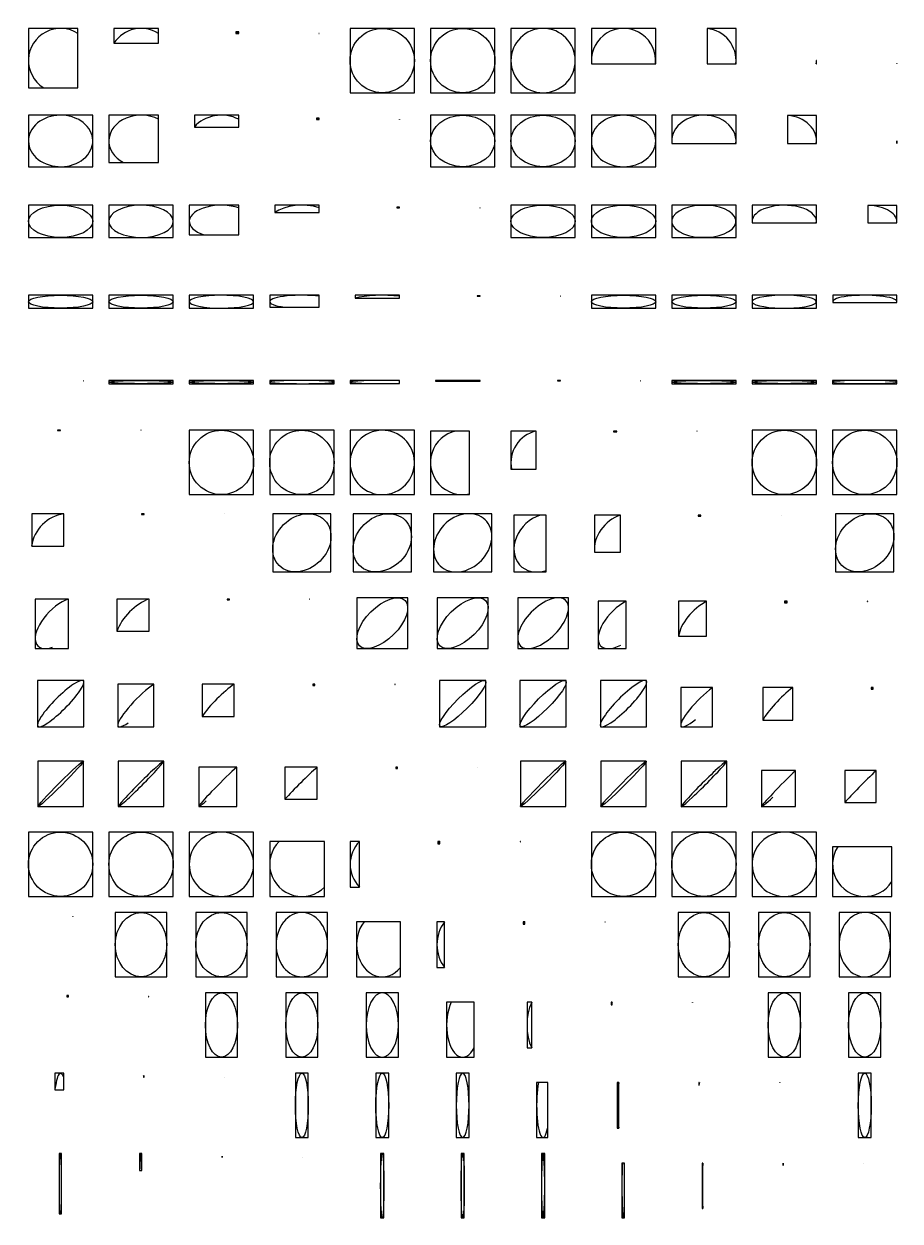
# Model space of a CAD drawing. Header units: millimetres. Extents: x -205 to 204, y -103 to 205.
# Drawn here: x 95.4 to 204.4, y 55.6 to 204.6 of the extents above; entities that cross this region are included whole.
import ezdxf

# ---------------------------------------------------------------- set-up
doc = ezdxf.new("R2010")
doc.units = ezdxf.units.MM
doc.layers.get('0').update_dxf_attribs({"lineweight": 25})

msp = doc.modelspace()

# ---------------------------------------------------------------- linework, layer by layer
for p, q in [((102.16, 204), (96, 204)), ((96, 204), (96, 196.63)), ((102.16, 196.63), (102.16, 204)), ((112.16, 204), (106.63, 204)), ((106.63, 204), (106.63, 202.16)), ((112.16, 202.16), (112.16, 204)), ((122.16, 203.56), (121.81, 203.56)), ((121.81, 203.56), (121.81, 203.37)), ((121.81, 203.37), (122.16, 203.37)), ((122.16, 203.37), (122.16, 203.56)), ((132.16, 203.39), (132.13, 203.39)), ((132.13, 203.39), (132.13, 203.37)), ((132.13, 203.37), (132.16, 203.37)), ((132.16, 203.37), (132.16, 203.39)), ((144, 204), (136, 204)), ((136, 204), (136, 196)), ((144, 196), (144, 204)), ((154, 204), (146, 204)), ((146, 204), (146, 196)), ((154, 196), (154, 204)), ((164, 204), (156, 204)), ((156, 204), (156, 196)), ((164, 196), (164, 204)), ((174, 204), (166.02, 204)), ((166.02, 204), (166.02, 199.6)), ((174, 199.6), (174, 204)), ((184, 203.98), (180.4, 203.98)), ((180.4, 203.98), (180.4, 199.6)), ((184, 199.6), (184, 203.98)), ((106.63, 202.16), (112.16, 202.16)), ((166.02, 199.6), (174, 199.6)), ((180.4, 199.6), (184, 199.6)), ((194, 200), (193.98, 200)), ((193.98, 200), (193.98, 199.6)), ((193.98, 199.6), (194, 199.6)), ((194, 199.6), (194, 200)), ((203.98, 199.6), (203.98, 199.64)), ((203.98, 199.64), (203.98, 199.64)), ((203.98, 199.64), (203.98, 199.6)), ((203.98, 199.6), (203.98, 199.6)), ((96, 196.63), (102.16, 196.63)), ((136, 196), (144, 196)), ((146, 196), (154, 196)), ((156, 196), (164, 196)), ((104, 193.2), (96, 193.2)), ((96, 193.2), (96, 186.8)), ((104, 186.8), (104, 193.2)), ((112.16, 193.2), (106, 193.2)), ((106, 193.2), (106, 187.31)), ((112.16, 187.31), (112.16, 193.2)), ((122.16, 193.2), (116.63, 193.2)), ((116.63, 193.2), (116.63, 191.73)), ((122.16, 191.73), (122.16, 193.2)), ((132.16, 192.85), (131.81, 192.85)), ((131.81, 192.85), (131.81, 192.69)), ((131.81, 192.69), (132.16, 192.69)), ((132.16, 192.69), (132.16, 192.85)), ((142.16, 192.71), (142.13, 192.71)), ((142.13, 192.71), (142.13, 192.69)), ((142.13, 192.69), (142.16, 192.69)), ((142.16, 192.69), (142.16, 192.71)), ((154, 193.2), (146, 193.2)), ((146, 193.2), (146, 186.8)), ((154, 186.8), (154, 193.2)), ((164, 193.2), (156, 193.2)), ((156, 193.2), (156, 186.8)), ((164, 186.8), (164, 193.2)), ((174, 193.2), (166, 193.2)), ((166, 193.2), (166, 186.8)), ((174, 186.8), (174, 193.2)), ((184, 193.2), (176.02, 193.2)), ((176.02, 193.2), (176.02, 189.68)), ((184, 189.68), (184, 193.2)), ((194, 193.18), (190.4, 193.18)), ((190.4, 193.18), (190.4, 189.68)), ((194, 189.68), (194, 193.18)), ((116.63, 191.73), (122.16, 191.73)), ((176.02, 189.68), (184, 189.68)), ((190.4, 189.68), (194, 189.68)), ((204, 190), (203.98, 190)), ((203.98, 190), (203.98, 189.68)), ((203.98, 189.68), (204, 189.68)), ((204, 189.68), (204, 190)), ((96, 186.8), (104, 186.8)), ((106, 187.31), (112.16, 187.31)), ((146, 186.8), (154, 186.8)), ((156, 186.8), (164, 186.8)), ((166, 186.8), (174, 186.8)), ((104, 182), (96, 182)), ((96, 182), (96, 178)), ((104, 178), (104, 182)), ((114, 182), (106, 182)), ((106, 182), (106, 178)), ((114, 178), (114, 182)), ((122.16, 182), (116, 182)), ((116, 182), (116, 178.32)), ((122.16, 178.32), (122.16, 182)), ((132.16, 182), (126.63, 182)), ((126.63, 182), (126.63, 181.08)), ((132.16, 181.08), (132.16, 182)), ((142.16, 181.78), (141.81, 181.78)), ((141.81, 181.78), (141.81, 181.68)), ((142.16, 181.68), (142.16, 181.78)), ((164, 182), (156, 182)), ((156, 182), (156, 178)), ((164, 178), (164, 182)), ((174, 182), (166, 182)), ((166, 182), (166, 178)), ((174, 178), (174, 182)), ((184, 182), (176, 182)), ((176, 182), (176, 178)), ((184, 178), (184, 182)), ((194, 182), (186.02, 182)), ((186.02, 182), (186.02, 179.8)), ((194, 179.8), (194, 182)), ((204, 181.99), (200.4, 181.99)), ((200.4, 181.99), (200.4, 179.8)), ((204, 179.8), (204, 181.99)), ((126.63, 181.08), (132.16, 181.08)), ((141.81, 181.68), (142.16, 181.68)), ((152.16, 181.69), (152.13, 181.69)), ((152.13, 181.69), (152.13, 181.68)), ((152.13, 181.68), (152.16, 181.68)), ((152.16, 181.68), (152.16, 181.69)), ((186.02, 179.8), (194, 179.8)), ((200.4, 179.8), (204, 179.8)), ((96, 178), (104, 178)), ((106, 178), (114, 178)), ((116, 178.32), (122.16, 178.32)), ((156, 178), (164, 178)), ((166, 178), (174, 178)), ((176, 178), (184, 178)), ((104, 170.8), (96, 170.8)), ((96, 170.8), (96, 169.2)), ((104, 169.2), (104, 170.8)), ((114, 170.8), (106, 170.8)), ((106, 170.8), (106, 169.2)), ((114, 169.2), (114, 170.8)), ((124, 170.8), (116, 170.8)), ((116, 170.8), (116, 169.2)), ((124, 169.2), (124, 170.8)), ((132.16, 170.8), (126, 170.8)), ((126, 170.8), (126, 169.33)), ((132.16, 169.33), (132.16, 170.8)), ((142.16, 170.8), (136.63, 170.8)), ((136.63, 170.8), (136.63, 170.43)), ((136.63, 170.43), (142.16, 170.43)), ((142.16, 170.43), (142.16, 170.8)), ((152.16, 170.71), (151.81, 170.71)), ((151.81, 170.71), (151.81, 170.67)), ((151.81, 170.67), (152.16, 170.67)), ((152.16, 170.67), (152.16, 170.71)), ((162.16, 170.68), (162.13, 170.68)), ((162.13, 170.68), (162.13, 170.67)), ((162.13, 170.67), (162.16, 170.67)), ((162.16, 170.67), (162.16, 170.68)), ((174, 170.8), (166, 170.8)), ((166, 170.8), (166, 169.2)), ((174, 169.2), (174, 170.8)), ((184, 170.8), (176, 170.8)), ((176, 170.8), (176, 169.2)), ((184, 169.2), (184, 170.8)), ((194, 170.8), (186, 170.8)), ((186, 170.8), (186, 169.2)), ((194, 169.2), (194, 170.8)), ((204, 170.8), (196.02, 170.8)), ((196.02, 170.8), (196.02, 169.92)), ((196.02, 169.92), (204, 169.92)), ((204, 169.92), (204, 170.8)), ((96, 169.2), (104, 169.2)), ((106, 169.2), (114, 169.2)), ((116, 169.2), (124, 169.2)), ((126, 169.33), (132.16, 169.33)), ((166, 169.2), (174, 169.2)), ((176, 169.2), (184, 169.2)), ((186, 169.2), (194, 169.2)), ((102.8, 160.14), (102.83, 160.14)), ((102.83, 160.14), (102.8, 160.14)), ((102.8, 160.14), (102.8, 160.14)), ((102.83, 160.14), (102.83, 160.14)), ((114, 160.2), (106, 160.2)), ((106, 160.2), (106, 159.8)), ((106, 159.8), (114, 159.8)), ((114, 159.8), (114, 160.2)), ((124, 160.2), (116, 160.2)), ((116, 160.2), (116, 159.8)), ((116, 159.8), (124, 159.8)), ((124, 159.8), (124, 160.2)), ((134, 160.2), (126, 160.2)), ((126, 160.2), (126, 159.8)), ((126, 159.8), (134, 159.8)), ((134, 159.8), (134, 160.2)), ((142.16, 160.2), (136, 160.2)), ((136, 160.2), (136, 159.83)), ((136, 159.83), (142.16, 159.83)), ((142.16, 159.83), (142.16, 160.2)), ((152.16, 160.2), (146.63, 160.2)), ((146.63, 160.2), (146.63, 160.11)), ((146.63, 160.11), (152.16, 160.11)), ((152.16, 160.11), (152.16, 160.2)), ((162.16, 160.18), (161.81, 160.18)), ((161.81, 160.18), (161.81, 160.17)), ((161.81, 160.17), (162.16, 160.17)), ((162.16, 160.17), (162.16, 160.18)), ((172.13, 160.17), (172.16, 160.17)), ((172.16, 160.17), (172.13, 160.17)), ((172.13, 160.17), (172.13, 160.17)), ((172.16, 160.17), (172.16, 160.17)), ((184, 160.2), (176, 160.2)), ((176, 160.2), (176, 159.8)), ((176, 159.8), (184, 159.8)), ((184, 159.8), (184, 160.2)), ((194, 160.2), (186, 160.2)), ((186, 160.2), (186, 159.8)), ((186, 159.8), (194, 159.8)), ((194, 159.8), (194, 160.2)), ((204, 160.2), (196, 160.2)), ((196, 160.2), (196, 159.8)), ((196, 159.8), (204, 159.8)), ((204, 159.8), (204, 160.2)), ((100, 154), (99.6, 154)), ((99.6, 154), (99.6, 153.98)), ((99.6, 153.98), (100, 153.98)), ((100, 153.98), (100, 154)), ((109.96, 154), (110, 154)), ((110, 154), (109.96, 154)), ((109.96, 154), (109.96, 154)), ((110, 154), (110, 154)), ((124, 154), (116, 154)), ((116, 154), (116, 146)), ((124, 146), (124, 154)), ((134, 154), (126, 154)), ((126, 154), (126, 146)), ((134, 146), (134, 154)), ((144, 154), (136, 154)), ((136, 154), (136, 146)), ((144, 146), (144, 154)), ((150.85, 153.91), (146, 153.91)), ((146, 153.91), (146, 146)), ((150.85, 146), (150.85, 153.91)), ((159.15, 153.91), (156, 153.91)), ((156, 153.91), (156, 149.15)), ((159.15, 149.15), (159.15, 153.91)), ((169.15, 153.91), (168.76, 153.91)), ((168.76, 153.91), (168.76, 153.8)), ((168.76, 153.8), (169.15, 153.8)), ((169.15, 153.8), (169.15, 153.91)), ((179.15, 153.91), (179.11, 153.91)), ((179.11, 153.91), (179.11, 153.9)), ((179.11, 153.9), (179.15, 153.9)), ((179.15, 153.9), (179.15, 153.91)), ((194, 154), (186, 154)), ((186, 154), (186, 146)), ((194, 146), (194, 154)), ((204, 154), (196, 154)), ((196, 154), (196, 146)), ((204, 146), (204, 154)), ((156, 149.15), (159.15, 149.15)), ((116, 146), (124, 146)), ((126, 146), (134, 146)), ((136, 146), (144, 146)), ((146, 146), (150.85, 146)), ((186, 146), (194, 146)), ((196, 146), (204, 146)), ((100.4, 143.6), (96.4, 143.6)), ((96.4, 143.6), (96.4, 139.6)), ((100.4, 139.6), (100.4, 143.6)), ((110.4, 143.6), (110.04, 143.6)), ((110.04, 143.6), (110.04, 143.54)), ((110.04, 143.54), (110.4, 143.54)), ((110.4, 143.54), (110.4, 143.6)), ((120.36, 143.6), (120.4, 143.6)), ((120.4, 143.6), (120.36, 143.6)), ((120.36, 143.6), (120.36, 143.6)), ((120.4, 143.6), (120.4, 143.6)), ((133.62, 143.62), (126.38, 143.62)), ((126.38, 143.62), (126.38, 136.38)), ((133.62, 136.38), (133.62, 143.62)), ((143.62, 143.62), (136.38, 143.62)), ((136.38, 143.62), (136.38, 136.38)), ((143.62, 136.38), (143.62, 143.62)), ((153.62, 143.62), (146.38, 143.62)), ((146.38, 143.62), (146.38, 136.38)), ((153.62, 136.38), (153.62, 143.62)), ((160.38, 143.43), (156.38, 143.43)), ((156.38, 143.43), (156.38, 136.38)), ((160.38, 136.38), (160.38, 143.43)), ((169.62, 143.43), (166.38, 143.43)), ((166.38, 143.43), (166.38, 138.84)), ((169.62, 138.84), (169.62, 143.43)), ((179.62, 143.43), (179.27, 143.43)), ((179.27, 143.43), (179.27, 143.3)), ((179.27, 143.3), (179.62, 143.3)), ((179.62, 143.3), (179.62, 143.43)), ((189.62, 143.43), (189.59, 143.43)), ((189.59, 143.43), (189.59, 143.42)), ((189.59, 143.42), (189.62, 143.42)), ((189.62, 143.42), (189.62, 143.43)), ((203.62, 143.62), (196.38, 143.62)), ((196.38, 143.62), (196.38, 136.38)), ((203.62, 136.38), (203.62, 143.62)), ((96.4, 139.6), (100.4, 139.6)), ((166.38, 138.84), (169.62, 138.84)), ((126.38, 136.38), (133.62, 136.38)), ((136.38, 136.38), (143.62, 136.38)), ((146.38, 136.38), (153.62, 136.38)), ((156.38, 136.38), (160.38, 136.38)), ((196.38, 136.38), (203.62, 136.38)), ((101, 133), (96.84, 133)), ((96.84, 133), (96.84, 126.84)), ((101, 126.84), (101, 133)), ((111, 133), (107, 133)), ((107, 133), (107, 129)), ((111, 129), (111, 133)), ((121, 133), (120.7, 133)), ((120.7, 133), (120.7, 132.89)), ((120.7, 132.89), (121, 132.89)), ((121, 132.89), (121, 133)), ((131, 133), (130.97, 133)), ((130.97, 133), (130.97, 132.99)), ((130.97, 132.99), (131, 132.99)), ((131, 132.99), (131, 133)), ((143.16, 133.16), (136.84, 133.16)), ((136.84, 133.16), (136.84, 126.84)), ((143.16, 126.84), (143.16, 133.16)), ((153.16, 133.16), (146.84, 133.16)), ((146.84, 133.16), (146.84, 126.84)), ((153.16, 126.84), (153.16, 133.16)), ((163.16, 133.16), (156.84, 133.16)), ((156.84, 133.16), (156.84, 126.84)), ((163.16, 126.84), (163.16, 133.16)), ((170.34, 132.72), (166.84, 132.72)), ((166.84, 132.72), (166.84, 126.84)), ((170.34, 126.84), (170.34, 132.72)), ((180.34, 132.72), (176.86, 132.72)), ((176.86, 132.72), (176.86, 128.38)), ((180.34, 128.38), (180.34, 132.72)), ((190.34, 132.72), (190.02, 132.72)), ((190.02, 132.72), (190.02, 132.54)), ((190.34, 132.54), (190.34, 132.72)), ((200.34, 132.72), (200.31, 132.72)), ((200.31, 132.72), (200.31, 132.7)), ((200.31, 132.7), (200.34, 132.7)), ((200.34, 132.7), (200.34, 132.72)), ((190.02, 132.54), (190.34, 132.54)), ((107, 129), (111, 129)), ((176.86, 128.38), (180.34, 128.38)), ((96.84, 126.84), (101, 126.84)), ((136.84, 126.84), (143.16, 126.84)), ((146.84, 126.84), (153.16, 126.84)), ((156.84, 126.84), (163.16, 126.84)), ((166.84, 126.84), (170.34, 126.84)), ((102.88, 122.88), (97.12, 122.88)), ((97.12, 122.88), (97.12, 117.12)), ((102.88, 117.12), (102.88, 122.88)), ((111.6, 122.4), (107.12, 122.4)), ((107.12, 122.4), (107.12, 117.12)), ((111.6, 117.12), (111.6, 122.4)), ((121.6, 122.4), (117.6, 122.4)), ((117.6, 122.4), (117.6, 118.4)), ((121.6, 118.4), (121.6, 122.4)), ((131.6, 122.4), (131.35, 122.4)), ((131.35, 122.4), (131.35, 122.23)), ((131.35, 122.23), (131.6, 122.23)), ((131.6, 122.23), (131.6, 122.4)), ((141.6, 122.4), (141.58, 122.4)), ((141.58, 122.4), (141.58, 122.38)), ((141.58, 122.38), (141.6, 122.38)), ((141.6, 122.38), (141.6, 122.4)), ((152.88, 122.88), (147.12, 122.88)), ((147.12, 122.88), (147.12, 117.12)), ((152.88, 117.12), (152.88, 122.88)), ((162.88, 122.88), (157.12, 122.88)), ((157.12, 122.88), (157.12, 117.12)), ((162.88, 117.12), (162.88, 122.88)), ((172.88, 122.88), (167.12, 122.88)), ((167.12, 122.88), (167.12, 117.12)), ((172.88, 117.12), (172.88, 122.88)), ((181.05, 122), (177.12, 122)), ((177.12, 122), (177.12, 117.12)), ((181.05, 117.12), (181.05, 122)), ((191.05, 122), (187.31, 122)), ((187.31, 122), (187.31, 117.93)), ((191.05, 117.93), (191.05, 122)), ((201.05, 122), (200.78, 122)), ((200.78, 122), (200.78, 121.79)), ((200.78, 121.79), (201.05, 121.79)), ((201.05, 121.79), (201.05, 122)), ((117.6, 118.4), (121.6, 118.4)), ((187.31, 117.93), (191.05, 117.93)), ((97.12, 117.12), (102.88, 117.12)), ((107.12, 117.12), (111.6, 117.12)), ((147.12, 117.12), (152.88, 117.12)), ((157.12, 117.12), (162.88, 117.12)), ((167.12, 117.12), (172.88, 117.12)), ((177.12, 117.12), (181.05, 117.12)), ((102.83, 112.83), (97.17, 112.83)), ((97.17, 112.83), (97.17, 107.17)), ((102.83, 107.17), (102.83, 112.83)), ((112.83, 112.83), (107.17, 112.83)), ((107.17, 112.83), (107.17, 107.17)), ((112.83, 107.17), (112.83, 112.83)), ((121.9, 112.1), (117.17, 112.1)), ((117.17, 112.1), (117.17, 107.17)), ((121.9, 107.17), (121.9, 112.1)), ((131.9, 112.1), (127.9, 112.1)), ((127.9, 112.1), (127.9, 108.1)), ((131.9, 108.1), (131.9, 112.1)), ((141.9, 112.1), (141.68, 112.1)), ((141.68, 112.1), (141.68, 111.9)), ((141.68, 111.9), (141.9, 111.9)), ((141.9, 111.9), (141.9, 112.1)), ((151.9, 112.1), (151.88, 112.1)), ((151.88, 112.1), (151.88, 112.08)), ((151.88, 112.08), (151.9, 112.08)), ((151.9, 112.08), (151.9, 112.1)), ((162.83, 112.83), (157.17, 112.83)), ((157.17, 112.83), (157.17, 107.17)), ((162.83, 107.17), (162.83, 112.83)), ((172.83, 112.83), (167.17, 112.83)), ((167.17, 112.83), (167.17, 107.17)), ((172.83, 107.17), (172.83, 112.83)), ((182.83, 112.83), (177.17, 112.83)), ((177.17, 112.83), (177.17, 107.17)), ((182.83, 107.17), (182.83, 112.83)), ((191.41, 111.65), (187.17, 111.65)), ((187.17, 111.65), (187.17, 107.17)), ((191.41, 107.17), (191.41, 111.65)), ((201.41, 111.65), (197.54, 111.65)), ((197.54, 111.65), (197.54, 107.7)), ((201.41, 107.7), (201.41, 111.65)), ((127.9, 108.1), (131.9, 108.1)), ((197.54, 107.7), (201.41, 107.7)), ((97.17, 107.17), (102.83, 107.17)), ((107.17, 107.17), (112.83, 107.17)), ((117.17, 107.17), (121.9, 107.17)), ((157.17, 107.17), (162.83, 107.17)), ((167.17, 107.17), (172.83, 107.17)), ((177.17, 107.17), (182.83, 107.17)), ((187.17, 107.17), (191.41, 107.17)), ((104, 104), (96, 104)), ((96, 104), (96, 96)), ((104, 96), (104, 104)), ((114, 104), (106, 104)), ((106, 104), (106, 96)), ((114, 96), (114, 104)), ((124, 104), (116, 104)), ((116, 104), (116, 96)), ((124, 96), (124, 104)), ((132.83, 102.83), (126, 102.83)), ((126, 102.83), (126, 96)), ((132.83, 96), (132.83, 102.83)), ((137.17, 102.83), (136, 102.83)), ((136, 102.83), (136, 97.17)), ((137.17, 97.17), (137.17, 102.83)), ((147.17, 102.83), (146.9, 102.83)), ((146.9, 102.83), (146.9, 102.53)), ((147.17, 102.53), (147.17, 102.83)), ((157.17, 102.83), (157.14, 102.83)), ((157.14, 102.83), (157.14, 102.8)), ((157.14, 102.8), (157.17, 102.8)), ((157.17, 102.8), (157.17, 102.83)), ((174, 104), (166, 104)), ((166, 104), (166, 96)), ((174, 96), (174, 104)), ((184, 104), (176, 104)), ((176, 104), (176, 96)), ((184, 96), (184, 104)), ((194, 104), (186, 104)), ((186, 104), (186, 96)), ((194, 96), (194, 104)), ((146.9, 102.53), (147.17, 102.53)), ((203.37, 102.16), (196, 102.16)), ((196, 102.16), (196, 96)), ((203.37, 96), (203.37, 102.16)), ((136, 97.17), (137.17, 97.17)), ((96, 96), (104, 96)), ((106, 96), (114, 96)), ((116, 96), (124, 96)), ((126, 96), (132.83, 96)), ((166, 96), (174, 96)), ((176, 96), (184, 96)), ((186, 96), (194, 96)), ((196, 96), (203.37, 96)), ((113.2, 94), (106.8, 94)), ((106.8, 94), (106.8, 86)), ((113.2, 86), (113.2, 94)), ((123.2, 94), (116.8, 94)), ((116.8, 94), (116.8, 86)), ((123.2, 86), (123.2, 94)), ((133.2, 94), (126.8, 94)), ((126.8, 94), (126.8, 86)), ((133.2, 86), (133.2, 94)), ((183.2, 94), (176.8, 94)), ((176.8, 94), (176.8, 86)), ((183.2, 86), (183.2, 94)), ((193.2, 94), (186.8, 94)), ((186.8, 94), (186.8, 86)), ((193.2, 86), (193.2, 94)), ((203.2, 94), (196.8, 94)), ((196.8, 94), (196.8, 86)), ((203.2, 86), (203.2, 94)), ((101.53, 93.53), (101.51, 93.53)), ((101.51, 93.53), (101.51, 93.51)), ((101.51, 93.51), (101.53, 93.51)), ((101.53, 93.51), (101.53, 93.53)), ((142.26, 92.83), (136.8, 92.83)), ((136.8, 92.83), (136.8, 86)), ((142.26, 86), (142.26, 92.83)), ((147.74, 92.83), (146.8, 92.83)), ((146.8, 92.83), (146.8, 87.17)), ((147.74, 87.17), (147.74, 92.83)), ((157.74, 92.83), (157.52, 92.83)), ((157.52, 92.83), (157.52, 92.53)), ((157.52, 92.53), (157.74, 92.53)), ((157.74, 92.53), (157.74, 92.83)), ((167.74, 92.83), (167.71, 92.83)), ((167.71, 92.83), (167.71, 92.8)), ((167.71, 92.8), (167.74, 92.8)), ((167.74, 92.8), (167.74, 92.83)), ((146.8, 87.17), (147.74, 87.17)), ((106.8, 86), (113.2, 86)), ((116.8, 86), (123.2, 86)), ((126.8, 86), (133.2, 86)), ((136.8, 86), (142.26, 86)), ((176.8, 86), (183.2, 86)), ((186.8, 86), (193.2, 86)), ((196.8, 86), (203.2, 86)), ((100.96, 83.68), (100.78, 83.68)), ((100.78, 83.68), (100.78, 83.51)), ((100.78, 83.51), (100.96, 83.51)), ((100.96, 83.51), (100.96, 83.68)), ((110.96, 83.53), (110.94, 83.53)), ((110.94, 83.53), (110.94, 83.51)), ((110.94, 83.51), (110.96, 83.51)), ((110.96, 83.51), (110.96, 83.53)), ((122, 84), (118, 84)), ((118, 84), (118, 76)), ((122, 76), (122, 84)), ((132, 84), (128, 84)), ((128, 84), (128, 76)), ((132, 76), (132, 84)), ((142, 84), (138, 84)), ((138, 84), (138, 76)), ((142, 76), (142, 84)), ((192, 84), (188, 84)), ((188, 84), (188, 76)), ((192, 76), (192, 84)), ((202, 84), (198, 84)), ((198, 84), (198, 76)), ((202, 76), (202, 84)), ((151.41, 82.83), (148, 82.83)), ((148, 82.83), (148, 76)), ((151.41, 76), (151.41, 82.83)), ((158.59, 82.83), (158, 82.83)), ((158, 82.83), (158, 77.17)), ((158.59, 77.17), (158.59, 82.83)), ((168.59, 82.83), (168.45, 82.83)), ((168.45, 82.83), (168.45, 82.53)), ((168.45, 82.53), (168.59, 82.53)), ((168.59, 82.53), (168.59, 82.83)), ((178.59, 82.83), (178.57, 82.83)), ((178.57, 82.83), (178.57, 82.8)), ((178.57, 82.8), (178.59, 82.8)), ((178.59, 82.8), (178.59, 82.83)), ((118, 76), (122, 76)), ((128, 76), (132, 76)), ((138, 76), (142, 76)), ((148, 76), (151.41, 76)), ((158, 77.17), (158.59, 77.17)), ((188, 76), (192, 76)), ((198, 76), (202, 76)), ((100.38, 74), (99.3, 74)), ((99.3, 74), (99.3, 71.92)), ((100.38, 71.92), (100.38, 74)), ((110.38, 73.68), (110.31, 73.68)), ((110.31, 73.68), (110.31, 73.51)), ((110.31, 73.51), (110.38, 73.51)), ((110.38, 73.51), (110.38, 73.68)), ((120.38, 73.51), (120.38, 73.53)), ((120.38, 73.53), (120.38, 73.53)), ((120.38, 73.53), (120.38, 73.51)), ((120.38, 73.51), (120.38, 73.51)), ((130.8, 74), (129.2, 74)), ((129.2, 74), (129.2, 66)), ((130.8, 66), (130.8, 74)), ((140.8, 74), (139.2, 74)), ((139.2, 74), (139.2, 66)), ((140.8, 66), (140.8, 74)), ((150.8, 74), (149.2, 74)), ((149.2, 74), (149.2, 66)), ((150.8, 66), (150.8, 74)), ((200.8, 74), (199.2, 74)), ((199.2, 74), (199.2, 66)), ((200.8, 66), (200.8, 74)), ((99.3, 71.92), (100.38, 71.92)), ((160.57, 72.83), (159.2, 72.83)), ((159.2, 72.83), (159.2, 66)), ((160.57, 66), (160.57, 72.83)), ((169.43, 72.83), (169.2, 72.83)), ((169.2, 72.83), (169.2, 67.17)), ((169.43, 67.17), (169.43, 72.83)), ((179.43, 72.83), (179.38, 72.83)), ((179.38, 72.83), (179.38, 72.53)), ((179.38, 72.53), (179.43, 72.53)), ((179.43, 72.53), (179.43, 72.83)), ((189.43, 72.8), (189.43, 72.83)), ((189.43, 72.83), (189.43, 72.83)), ((189.43, 72.83), (189.43, 72.8)), ((189.43, 72.8), (189.43, 72.8)), ((169.2, 67.17), (169.43, 67.17)), ((129.2, 66), (130.8, 66)), ((139.2, 66), (140.8, 66)), ((149.2, 66), (150.8, 66)), ((159.2, 66), (160.57, 66)), ((199.2, 66), (200.8, 66)), ((100.1, 64), (99.8, 64)), ((99.8, 64), (99.8, 56.49)), ((100.1, 56.49), (100.1, 64)), ((110.1, 64), (109.82, 64)), ((109.82, 64), (109.82, 61.92)), ((110.1, 61.92), (110.1, 64)), ((120.1, 63.68), (120.08, 63.68)), ((120.08, 63.68), (120.08, 63.51)), ((120.08, 63.51), (120.1, 63.51)), ((120.1, 63.51), (120.1, 63.68)), ((130.1, 63.53), (130.09, 63.53)), ((130.09, 63.53), (130.09, 63.51)), ((130.09, 63.51), (130.1, 63.51)), ((130.1, 63.51), (130.1, 63.53)), ((140.2, 64), (139.8, 64)), ((139.8, 64), (139.8, 56)), ((140.2, 56), (140.2, 64)), ((150.2, 64), (149.8, 64)), ((149.8, 64), (149.8, 56)), ((150.2, 56), (150.2, 64)), ((160.2, 64), (159.8, 64)), ((159.8, 64), (159.8, 56)), ((160.2, 56), (160.2, 64)), ((170.14, 62.83), (169.8, 62.83)), ((169.8, 62.83), (169.8, 56)), ((170.14, 56), (170.14, 62.83)), ((179.86, 62.83), (179.8, 62.83)), ((179.8, 62.83), (179.8, 57.17)), ((179.86, 57.17), (179.86, 62.83)), ((189.86, 62.83), (189.85, 62.83)), ((189.85, 62.83), (189.85, 62.53)), ((189.86, 62.53), (189.86, 62.83)), ((199.86, 62.8), (199.86, 62.83)), ((199.86, 62.83), (199.86, 62.83)), ((199.86, 62.83), (199.86, 62.8)), ((199.86, 62.8), (199.86, 62.8)), ((109.82, 61.92), (110.1, 61.92)), ((189.85, 62.53), (189.86, 62.53)), ((179.8, 57.17), (179.86, 57.17)), ((99.8, 56.49), (100.1, 56.49)), ((139.8, 56), (140.2, 56)), ((149.8, 56), (150.2, 56)), ((159.8, 56), (160.2, 56)), ((169.8, 56), (170.14, 56))]:
    msp.add_line(p, q)
for centre, major_axis, ratio, start_param, end_param in [((100, 200), (4, 0), 1, 1, 4.141593), ((110, 200), (4, 0), 1, 1, 2.570796), ((160, 200), (4, 0), 1, 6.183185, 12.465371), ((170, 200), (4, 0), 1, 6.183185, 9.324778), ((120, 200), (4, 0), 1, 1, 1.1), ((130, 200), (4, 0), 1, 1, 1.01), ((180, 200), (4, 0), 1, 6.183185, 7.753982), ((190, 200), (4, 0), 1, 6.183185, 6.283185), ((200, 200), (4, 0), 1, 6.183185, 6.193185), ((100, 190), (4, 0), 0.8, 1, 7.282185), ((110, 190), (4, 0), 0.8, 1, 4.141593), ((120, 190), (4, 0), 0.8, 1, 2.570796), ((130, 190), (4, 0), 0.8, 1, 1.1), ((140, 190), (4, 0), 0.8, 1, 1.01), ((170, 190), (4, 0), 0.8, 6.183185, 12.465371), ((180, 190), (4, 0), 0.8, 6.183185, 9.324778), ((190, 190), (4, 0), 0.8, 6.183185, 7.753982), ((200, 190), (4, 0), 0.8, 6.183185, 6.283185), ((110, 180), (4, 0), 0.5, 1, 7.282185), ((120, 180), (4, 0), 0.5, 1, 4.141593), ((130, 180), (4, 0), 0.5, 1, 2.570796), ((140, 180), (4, 0), 0.5, 1, 1.1), ((180, 180), (4, 0), 0.5, 6.183185, 12.465371), ((190, 180), (4, 0), 0.5, 6.183185, 9.324778), ((200, 180), (4, 0), 0.5, 6.183185, 7.753982), ((150, 180), (4, 0), 0.5, 1, 1.01), ((120, 170), (4, 0), 0.2, 1, 7.282185), ((130, 170), (4, 0), 0.2, 1, 4.141593), ((140, 170), (4, 0), 0.2, 1, 2.570796), ((150, 170), (4, 0), 0.2, 1, 1.1), ((160, 170), (4, 0), 0.2, 1, 1.01), ((190, 170), (4, 0), 0.2, 6.183185, 12.465371), ((200, 170), (4, 0), 0.2, 6.183185, 9.324778), ((100, 160), (4, 0), 0.05, 0.785398, 0.795398), ((130, 160), (4, 0), 0.05, 1, 7.282185), ((140, 160), (4, 0), 0.05, 1, 4.141593), ((150, 160), (4, 0), 0.05, 1, 2.570796), ((160, 160), (4, 0), 0.05, 1, 1.1), ((170, 160), (4, 0), 0.05, 1, 1.01), ((200, 160), (4, 0), 0.05, 6.183185, 12.465371), ((100, 150), (2.83, 2.83), 1, 0.785398, 0.885398), ((110, 150), (2.83, 2.83), 1, 0.785398, 0.795398), ((140, 150), (2.83, 2.83), 1, 1, 7.282185), ((150, 150), (2.83, 2.83), 1, 1, 4.141593), ((160, 150), (2.83, 2.83), 1, 1, 2.570796), ((170, 150), (2.83, 2.83), 1, 1, 1.1), ((180, 150), (2.83, 2.83), 1, 1, 1.01), ((100, 140), (2.83, 2.83), 0.8, 0.785398, 2.356194), ((110, 140), (2.83, 2.83), 0.8, 0.785398, 0.885398), ((120, 140), (2.83, 2.83), 0.8, 0.785398, 0.795398), ((150, 140), (2.83, 2.83), 0.8, 1, 7.282185), ((160, 140), (2.83, 2.83), 0.8, 1, 4.141593), ((170, 140), (2.83, 2.83), 0.8, 1, 2.570796), ((180, 140), (2.83, 2.83), 0.8, 1, 1.1), ((190, 140), (2.83, 2.83), 0.8, 1, 1.01), ((100, 130), (2.83, 2.83), 0.5, 0.785398, 3.926991), ((110, 130), (2.83, 2.83), 0.5, 0.785398, 2.356194), ((120, 130), (2.83, 2.83), 0.5, 0.785398, 0.885398), ((130, 130), (2.83, 2.83), 0.5, 0.785398, 0.795398), ((160, 130), (2.83, 2.83), 0.5, 1, 7.282185), ((170, 130), (2.83, 2.83), 0.5, 1, 4.141593), ((180, 130), (2.83, 2.83), 0.5, 1, 2.570796), ((190, 130), (2.83, 2.83), 0.5, 1, 1.1), ((200, 130), (2.83, 2.83), 0.5, 1, 1.01), ((100, 120), (2.83, 2.83), 0.2, 0.785398, 7.067583), ((110, 120), (2.83, 2.83), 0.2, 0.785398, 3.926991), ((120, 120), (2.83, 2.83), 0.2, 0.785398, 2.356194), ((130, 120), (2.83, 2.83), 0.2, 0.785398, 0.885398), ((140, 120), (2.83, 2.83), 0.2, 0.785398, 0.795398), ((170, 120), (2.83, 2.83), 0.2, 1, 7.282185), ((180, 120), (2.83, 2.83), 0.2, 1, 4.141593), ((190, 120), (2.83, 2.83), 0.2, 1, 2.570796), ((200, 120), (2.83, 2.83), 0.2, 1, 1.1), ((180, 110), (2.83, 2.83), 0.05, 1, 7.282185), ((110, 110), (2.83, 2.83), 0.05, 0.785398, 7.067583), ((120, 110), (2.83, 2.83), 0.05, 0.785398, 3.926991), ((130, 110), (2.83, 2.83), 0.05, 0.785398, 2.356194), ((140, 110), (2.83, 2.83), 0.05, 0.785398, 0.885398), ((150, 110), (2.83, 2.83), 0.05, 0.785398, 0.795398), ((190, 110), (2.83, 2.83), 0.05, 1, 4.141593), ((200, 110), (2.83, 2.83), 0.05, 1, 2.570796), ((120, 100), (0, 4), 1, 0.785398, 7.067583), ((190, 100), (0, 4), 1, 1, 7.282185), ((130, 100), (0, 4), 1, 0.785398, 3.926991), ((140, 100), (0, 4), 1, 0.785398, 2.356194), ((150, 100), (0, 4), 1, 0.785398, 0.885398), ((160, 100), (0, 4), 1, 0.785398, 0.795398), ((200, 100), (0, 4), 1, 1, 4.141593), ((130, 90), (0, 4), 0.8, 0.785398, 7.067583), ((200, 90), (0, 4), 0.8, 1, 7.282185), ((100, 90), (0, 4), 0.8, 5.783185, 5.793185), ((140, 90), (0, 4), 0.8, 0.785398, 3.926991), ((150, 90), (0, 4), 0.8, 0.785398, 2.356194), ((160, 90), (0, 4), 0.8, 0.785398, 0.885398), ((170, 90), (0, 4), 0.8, 0.785398, 0.795398), ((100, 80), (0, 4), 0.5, 5.783185, 5.883185), ((110, 80), (0, 4), 0.5, 5.783185, 5.793185), ((140, 80), (0, 4), 0.5, 0.785398, 7.067583), ((150, 80), (0, 4), 0.5, 0.785398, 3.926991), ((160, 80), (0, 4), 0.5, 0.785398, 2.356194), ((170, 80), (0, 4), 0.5, 0.785398, 0.885398), ((180, 80), (0, 4), 0.5, 0.785398, 0.795398), ((100, 70), (0, 4), 0.2, 5.783185, 7.353982), ((110, 70), (0, 4), 0.2, 5.783185, 5.883185), ((120, 70), (0, 4), 0.2, 5.783185, 5.793185), ((150, 70), (0, 4), 0.2, 0.785398, 7.067583), ((160, 70), (0, 4), 0.2, 0.785398, 3.926991), ((170, 70), (0, 4), 0.2, 0.785398, 2.356194), ((180, 70), (0, 4), 0.2, 0.785398, 0.885398), ((190, 70), (0, 4), 0.2, 0.785398, 0.795398), ((100, 60), (0, 4), 0.05, 5.783185, 8.924778), ((110, 60), (0, 4), 0.05, 5.783185, 7.353982), ((160, 60), (0, 4), 0.05, 0.785398, 7.067583), ((120, 60), (0, 4), 0.05, 5.783185, 5.883185), ((130, 60), (0, 4), 0.05, 5.783185, 5.793185), ((170, 60), (0, 4), 0.05, 0.785398, 3.926991), ((180, 60), (0, 4), 0.05, 0.785398, 2.356194), ((190, 60), (0, 4), 0.05, 0.785398, 0.885398), ((200, 60), (0, 4), 0.05, 0.785398, 0.795398)]:
    msp.add_ellipse(centre, major_axis=major_axis, ratio=ratio, start_param=start_param, end_param=end_param)
for centre, major_axis, ratio in [((140, 200), (4, 0), 1), ((150, 200), (4, 0), 1), ((150, 190), (4, 0), 0.8), ((160, 190), (4, 0), 0.8), ((100, 180), (4, 0), 0.5), ((160, 180), (4, 0), 0.5), ((170, 180), (4, 0), 0.5), ((100, 170), (4, 0), 0.2), ((110, 170), (4, 0), 0.2), ((170, 170), (4, 0), 0.2), ((180, 170), (4, 0), 0.2), ((110, 160), (4, 0), 0.05), ((120, 160), (4, 0), 0.05), ((180, 160), (4, 0), 0.05), ((190, 160), (4, 0), 0.05), ((120, 150), (2.83, 2.83), 1), ((130, 150), (2.83, 2.83), 1), ((190, 150), (2.83, 2.83), 1), ((200, 150), (2.83, 2.83), 1), ((130, 140), (2.83, 2.83), 0.8), ((140, 140), (2.83, 2.83), 0.8), ((200, 140), (2.83, 2.83), 0.8), ((140, 130), (2.83, 2.83), 0.5), ((150, 130), (2.83, 2.83), 0.5), ((150, 120), (2.83, 2.83), 0.2), ((160, 120), (2.83, 2.83), 0.2), ((100, 110), (2.83, 2.83), 0.05), ((160, 110), (2.83, 2.83), 0.05), ((170, 110), (2.83, 2.83), 0.05), ((100, 100), (0, 4), 1), ((110, 100), (0, 4), 1), ((170, 100), (0, 4), 1), ((180, 100), (0, 4), 1), ((110, 90), (0, 4), 0.8), ((120, 90), (0, 4), 0.8), ((180, 90), (0, 4), 0.8), ((190, 90), (0, 4), 0.8), ((120, 80), (0, 4), 0.5), ((130, 80), (0, 4), 0.5), ((190, 80), (0, 4), 0.5), ((200, 80), (0, 4), 0.5), ((130, 70), (0, 4), 0.2), ((140, 70), (0, 4), 0.2), ((200, 70), (0, 4), 0.2), ((140, 60), (0, 4), 0.05), ((150, 60), (0, 4), 0.05)]:
    msp.add_ellipse(centre, major_axis=major_axis, ratio=ratio)

doc.saveas('drawing.dxf')
